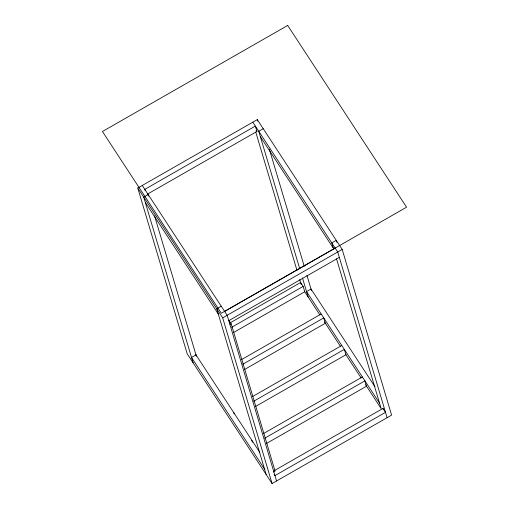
<?xml version="1.0" encoding="UTF-8"?>
<svg xmlns="http://www.w3.org/2000/svg" width="509" height="509" viewBox="0 0 509 509"><rect width="100%" height="100%" fill="white"/><g stroke="black" fill="none" stroke-linecap="round" stroke-linejoin="round"><path stroke-width="0.76" d="M137.774 188.031L257.293 119.615L342.201 249.435L391.599 415.128L272.08 483.55L187.166 353.73L137.774 188.031L222.681 317.851L272.08 483.55M147.088 194.336L256.956 131.443L255.359 126.073L144.804 189.361L145.199 190.703M263.236 128.701L258.75 131.265L299.763 268.841M221.218 306.202L216.739 308.766L266.137 474.464M224.615 311.393L335.17 248.106M222.681 317.851L342.201 249.435M228.764 320.657L339.318 257.369M229.877 322.992L300.603 282.508L303.154 286.402L304.751 291.772L233.338 332.651M230.049 324.443L231.169 323.8L228.999 320.485M231.735 327.281L303.154 286.402M195.99 354.881L191.511 357.445L264.534 469.094M241.54 359.583L321.198 313.983M242.717 364.266L323.743 317.883L325.34 323.253L244.314 369.636M252.515 396.568L341.787 345.465M253.692 401.251L344.332 349.365L345.935 354.735L255.295 406.621M263.497 433.553L362.376 376.946M264.667 438.236L364.921 380.847L366.525 386.216L266.271 443.606M274.472 470.539L382.965 408.428L385.517 412.328L274.962 475.616L274.109 474.318M273.397 472.047L275.076 471.086L231.169 323.8M252.808 122.179L337.721 252L387.114 417.698M256.11 130.145L256.956 131.443M260.353 136.635L333.376 248.284M374.923 386.719L311.031 289.029L306.545 291.593L379.574 403.236M304.325 291.123L319.887 314.906M324.494 321.955L340.311 346.139M345.528 354.111L361.18 378.041M365.526 384.683L381.171 408.606L336.532 258.871M142.253 185.467L227.167 315.287L276.559 480.986M145.32 202.493L218.342 314.136M195.66 354.372L259.889 452.571M336.856 242.36L336.258 240.343L331.773 242.914L333.586 248.99M382.965 408.428L383.366 409.77M269.35 149.22L304.248 266.271M306.965 275.394L311.495 290.594M257.293 119.615L257.745 121.136M302.486 277.959L308.149 296.963M255.753 132.06L296.995 270.394M299.712 279.511L301.207 284.518M251.821 440.24L252.419 442.251M233.777 412.653L234.178 413.995M148.653 196.073L148.195 194.553L143.716 197.123L193.115 362.815M154.545 215.835L196.391 356.224M287.687 25.45L102.436 131.5L221.313 313.251L406.564 207.201L287.687 25.45"/></g></svg>
